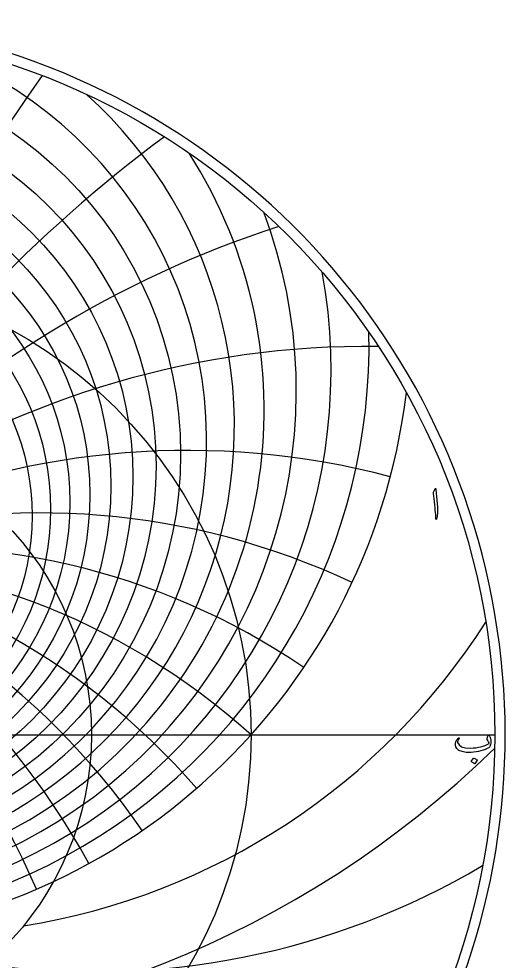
# Model space of a CAD drawing. Header units: millimetres. Extents: x -74 to 74, y -74 to 75.
# Drawn here: x 23.6 to 73.5, y -23.2 to 73.5 of the extents above; entities that cross this region are included whole.
import ezdxf

# ---------------------------------------------------------------- set-up
doc = ezdxf.new("R2010")
doc.units = ezdxf.units.MM
for name, color, linetype in [('CUT_OUTER', 1, 'Continuous'), ('ENGRAVE', 7, 'Continuous'), ('ENGRAVE_FINE', 8, 'Continuous'), ('TEXT', 5, 'Continuous')]:
    doc.layers.add(name, color=color, linetype=linetype)

msp = doc.modelspace()

# ---------------------------------------------------------------- linework, layer by layer
at = {"layer": 'CUT_OUTER'}
msp.add_arc((-0.0002, -0.0002), 73.5074, 145.195103, 87.803182, dxfattribs=at)
at = {"layer": 'ENGRAVE'}
msp.add_lwpolyline([(-72.45, 0), (72.45, 0)], dxfattribs=at)
for centre, radius in [((0, 0), 72.45), ((0, 25.5268), 33.0382), ((0, 0), 47.425), ((0, 0), 31.0439)]:
    msp.add_circle(centre, radius, dxfattribs=at)
for centre, radius, start, end in [((0, 31.6713), 45.7192, 131.894956, 48.105044), ((0, 42.7017), 63.8166, 186.817711, 353.182289), ((0, -52.6708), 70.8756, 48, 132), ((0, -52.6708), 70.8756, 48, 132), ((13.088, 48.8449), 69.3272, 279.11316, 327.448718), ((31.2661, 54.1545), 78.4819, 261.916005, 300.584452)]:
    msp.add_arc(centre, radius, start, end, dxfattribs=at)
at = {"layer": 'ENGRAVE_FINE'}
for centre, radius in [((0, 28.809), 40.1948), ((0, 27.5972), 37.6777), ((0, 26.5079), 35.2976), ((0, 24.642), 30.8856), ((0, 23.8431), 28.8277), ((0, 23.1215), 26.854), ((0, 22.4698), 24.9552)]:
    msp.add_circle(centre, radius, dxfattribs=at)
for centre, radius, start, end in [((0, 30.1603), 42.8678, 104.652903, 75.347097), ((194.729, -52.6708), 207.2263, 144.51357, 171.022308), ((194.729, -52.6708), 207.2263, 144.51357, 171.022308), ((122.7601, -52.6708), 141.7511, 126.451211, 166.393686), ((122.7601, -52.6708), 141.7511, 126.451211, 166.393686), ((0, 33.3666), 48.7759, 147.339419, 32.660581), ((0, 35.276), 52.07, 159.38698, 20.61302), ((84.4662, -52.6708), 110.2628, 108.06014, 161.590472), ((84.4662, -52.6708), 110.2628, 108.06014, 161.590472), ((0, 37.436), 55.6408, 169.605342, 10.394658), ((0, 39.8923), 59.5363, 178.636426, 1.363574), ((-59.4717, -52.6708), 92.5215, 23.457516, 90.642678), ((-59.4717, -52.6708), 92.5215, 23.457516, 90.642678), ((59.4717, -52.6708), 92.5215, 89.357322, 156.542484), ((59.4717, -52.6708), 92.5215, 89.357322, 156.542484), ((-40.92, -52.6708), 81.84, 28.831877, 104.724148), ((-40.92, -52.6708), 81.84, 28.831877, 104.724148), ((40.92, -52.6708), 81.84, 75.275852, 151.168123), ((40.92, -52.6708), 81.84, 75.275852, 151.168123), ((-25.7966, -52.6708), 75.4242, 34.629994, 115.099318), ((-25.7966, -52.6708), 75.4242, 34.629994, 115.099318), ((25.7966, -52.6708), 75.4242, 64.900682, 145.370006), ((25.7966, -52.6708), 75.4242, 64.900682, 145.370006), ((-12.4973, -52.6708), 71.9689, 40.970494, 124.098899), ((-12.4973, -52.6708), 71.9689, 40.970494, 124.098899), ((12.4973, -52.6708), 71.9689, 55.901101, 139.029506), ((12.4973, -52.6708), 71.9689, 55.901101, 139.029506), ((0, 73.0972), 103.8953, 225.796451, 314.203549)]:
    msp.add_arc(centre, radius, start, end, dxfattribs=at)
at = {"layer": 'TEXT'}
for points in [[(66.2725, 25.1718), (66.3162, 25.2563), (66.3514, 25.286), (66.3779, 25.2609), (66.3959, 25.1809), (66.501, 24.0612), (66.5636, 23.3739), (66.5776, 22.8249), (66.543, 22.4142), (66.4599, 22.1417), (66.4448, 22.1194), (66.4313, 22.1074), (66.4196, 22.1057), (66.4096, 22.1142), (66.4016, 22.1277), (66.3959, 22.1451), (66.3925, 22.1665), (66.3913, 22.1919), (66.3913, 22.3899), (66.3822, 22.5998), (66.3639, 22.8218), (66.3365, 23.0557), (66.3305, 23.1169), (66.3125, 23.282), (66.2825, 23.551), (66.2405, 23.9241), (66.14, 24.7513), (66.1377, 24.7953), (66.14, 24.8359), (66.1468, 24.873), (66.1583, 24.9067)], [(71.8514, -0.0679), (71.8821, -0.1064), (71.9102, -0.149), (71.9358, -0.1955), (71.9588, -0.2461), (71.9792, -0.3004), (71.9971, -0.3581), (72.0123, -0.4192), (72.025, -0.4838), (72.0416, -0.6134), (72.0456, -0.742), (72.037, -0.8694), (72.0159, -0.9956), (71.9839, -1.1082), (71.9428, -1.199), (71.8925, -1.2681), (71.8331, -1.3156), (71.6446, -1.4152), (71.4446, -1.5041), (71.2332, -1.5821), (71.0104, -1.6492), (70.7762, -1.7049), (70.5306, -1.7486), (70.2735, -1.7803), (70.005, -1.8), (69.5017, -1.7949), (69.0886, -1.7246), (68.7658, -1.5892), (68.5333, -1.3887), (68.4379, -1.2319), (68.3939, -1.063), (68.4014, -0.8822), (68.4602, -0.6894), (68.48, -0.6479), (68.503, -0.6054), (68.5292, -0.5622), (68.5585, -0.518), (68.5909, -0.473), (68.6264, -0.4272), (68.6651, -0.3805), (68.707, -0.3329), (68.721, -0.3195), (68.7356, -0.3112), (68.7507, -0.3081), (68.7664, -0.3101), (68.777, -0.3141), (68.7858, -0.3215), (68.793, -0.3324), (68.7984, -0.3466), (68.801, -0.3601), (68.7995, -0.3729), (68.7941, -0.3852), (68.7847, -0.3969), (68.7456, -0.4435), (68.7104, -0.4918), (68.6793, -0.5417), (68.6521, -0.5934), (68.6336, -0.6429), (68.6236, -0.6906), (68.6222, -0.7366), (68.6293, -0.7808), (68.7721, -1.0393), (69.0406, -1.2207), (69.4348, -1.325), (69.9547, -1.3521), (70.2405, -1.3411), (70.5128, -1.3173), (70.7718, -1.2806), (71.0173, -1.231), (71.2497, -1.1686), (71.4692, -1.0933), (71.6758, -1.0052), (71.8697, -0.9042), (71.8508, -0.81), (71.808, -0.7054), (71.7411, -0.5906), (71.6503, -0.4655), (71.6474, -0.4535), (71.648, -0.4312), (71.652, -0.3986), (71.6594, -0.3558), (71.6614, -0.3515), (71.6628, -0.3478), (71.6637, -0.3447), (71.664, -0.3421), (71.6788, -0.2838), (71.7006, -0.2187), (71.7291, -0.1467), (71.7645, -0.0679), (71.7802, -0.0439), (71.8, -0.0359), (71.8237, -0.0439), (71.8514, -0.0679)], [(70.2563, -2.3942), (70.262, -2.3884), (70.27, -2.385), (70.2803, -2.3839), (70.2929, -2.385), (70.3817, -2.421), (70.4654, -2.465), (70.544, -2.517), (70.6174, -2.577), (70.6245, -2.5861), (70.6277, -2.5952), (70.6268, -2.6044), (70.622, -2.6135), (70.4072, -2.9609), (70.3992, -2.9692), (70.3889, -2.9712), (70.3763, -2.9669), (70.3614, -2.9563), (70.3486, -2.9472), (70.3283, -2.9335), (70.3006, -2.9152), (70.2655, -2.8923), (70.2223, -2.8649), (70.1706, -2.8329), (70.1104, -2.7963), (70.0415, -2.7552), (70.0324, -2.7484), (70.0278, -2.7415), (70.0278, -2.7346), (70.0324, -2.7278)]]:
    msp.add_lwpolyline(points, close=True, dxfattribs=at)

doc.saveas('drawing.dxf')
